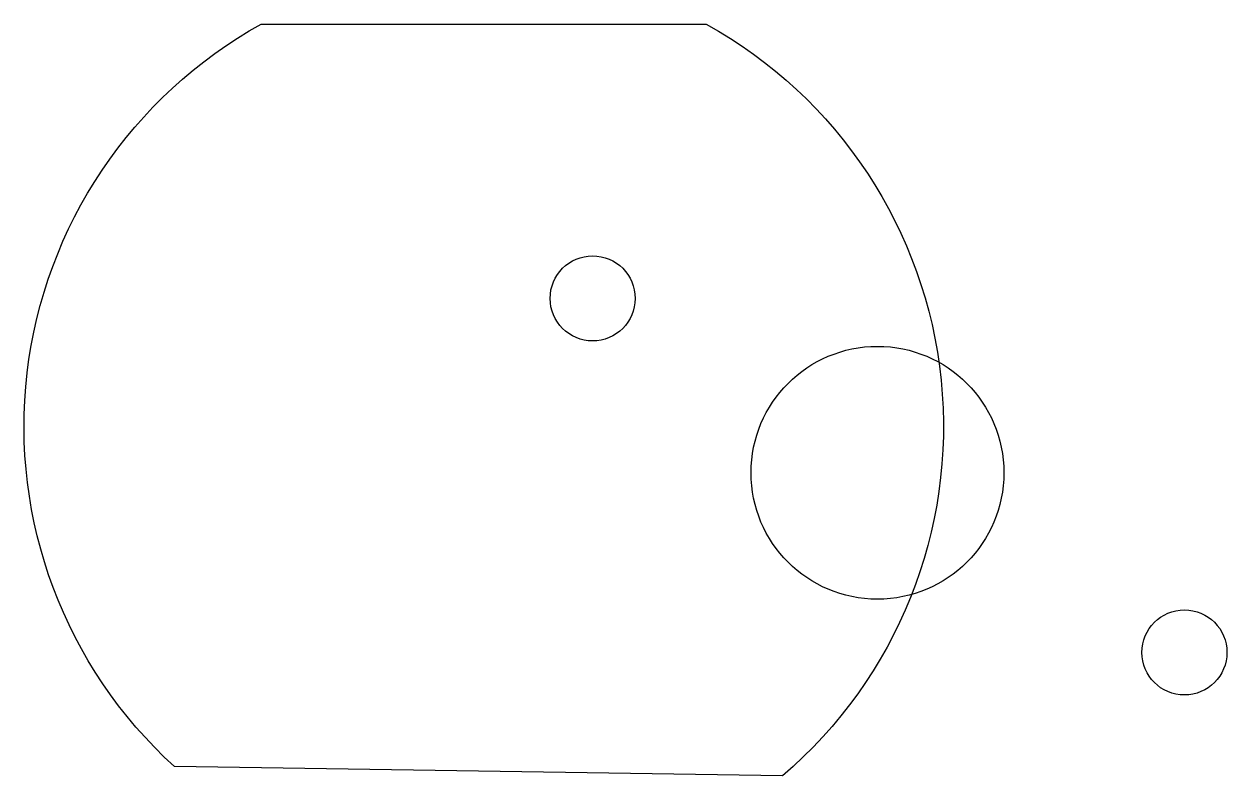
# Model space of a CAD drawing. Header units: millimetres. Extents: x -22.5 to 29.8, y -34.4 to -1.7.
import ezdxf

# ---------------------------------------------------------------- set-up
doc = ezdxf.new("R2010")
doc.units = ezdxf.units.MM
doc.layers.get('0').update_dxf_attribs({"linetype": 'CONTINUOUS'})

msp = doc.modelspace()

# ---------------------------------------------------------------- linework, layer by layer
msp.add_lwpolyline([(10.451, -34.444), (-16.004, -34.036, -0.51375), (-12.223, -1.739), (7.132, -1.739, -0.523543)], format="xyb", close=True)
for centre, radius in [((2.193, -13.672), 1.85), ((2.193, -13.672), 1.85), ((14.585, -21.258), 5.5), ((27.94, -29.071), 1.85), ((27.94, -29.071), 1.85)]:
    msp.add_circle(centre, radius)

doc.saveas('drawing.dxf')
